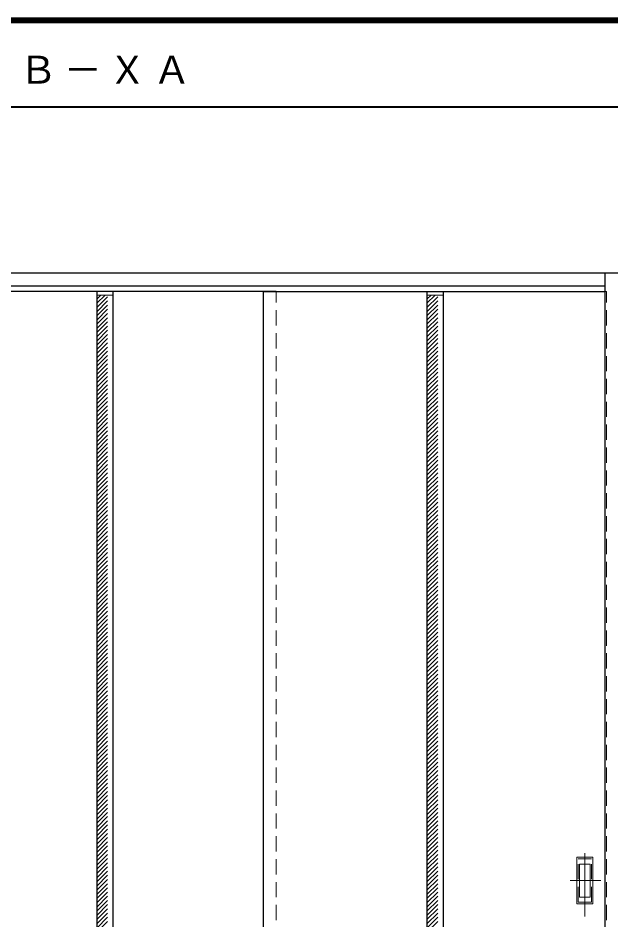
# Model space of a CAD drawing. Units: millimetres, scale not verified. Extents: x -6000 to 5700, y -4307 to 4260.
# Drawn here: x -2900 to -1499, y 2045 to 4175 of the extents above; entities that cross this region are included whole.
import ezdxf

# ---------------------------------------------------------------- set-up
doc = ezdxf.new("R2010")
doc.units = ezdxf.units.MM
doc.header["$LTSCALE"] = 30
doc.linetypes.add('CHAIN1', pattern=[8, 5, -1, 1, -1])
doc.linetypes.add('DASHED1', pattern=[1.8, 1.2, -0.6])
for name, color, linetype, lineweight in [('0-2_扉', 3, 'Continuous', 25), ('0-4_枠', 3, 'Continuous', 25), ('0-6_引手', 7, 'Continuous', 18), ('0-A_文字', 7, 'Continuous', 18), ('0-C_ハッチ', 4, 'DASHED1', 9), ('F-1_枠', 6, 'Continuous', 40)]:
    doc.layers.add(name, color=color, linetype=linetype, lineweight=lineweight)
doc.styles.add('ＭＳ ゴシック', font='')
doc.styles.get('ＭＳ ゴシック').set_extended_font_data('MS Gothic')

msp = doc.modelspace()

# ---------------------------------------------------------------- linework, layer by layer
at = {"layer": '0-2_扉'}
for p, q in [((-2290, 3529), (-3100, 3529)), ((-2714, 3529), (-2714, 1181)), ((-2676, 3529), (-2676, 1181)), ((-2320, 3529), (-1513, 3529)), ((-2320, 1181), (-2320, 3529)), ((-1934, 3529), (-1934, 1181)), ((-1896, 3529), (-1896, 1181))]:
    msp.add_line(p, q, dxfattribs=at)
at = {"layer": '0-2_扉', "color": 7, "lineweight": 18}
for p, q in [((-2714, 3521), (-2676, 3521)), ((-1934, 3521), (-1896, 3521))]:
    msp.add_line(p, q, dxfattribs=at)
at = {"layer": '0-2_扉', "color": 4, "linetype": 'DASHED1', "lineweight": 9}
for p, q in [((-2290, 1181), (-2290, 3529)), ((-1513, 3529), (-1510, 3529)), ((-1510, 1181), (-1510, 3529))]:
    msp.add_line(p, q, dxfattribs=at)
at = {"layer": '0-4_枠'}
for p, q in [((-3907, 3573), (-1483, 3573)), ((-1513, 1173), (-1513, 3573)), ((-3877, 3543), (-1513, 3543))]:
    msp.add_line(p, q, dxfattribs=at)
at = {"layer": '0-6_引手', "linetype": 'CHAIN1'}
for p, q in [((-1561, 2053.27), (-1561, 2224.12)), ((-1522.93, 2138.5), (-1595.44, 2138.5))]:
    msp.add_line(p, q, dxfattribs=at)
at = {"layer": '0-6_引手'}
for p, q in [((-1542, 2193.5), (-1580, 2193.5)), ((-1580, 2083.5), (-1580, 2193.5)), ((-1548.5, 2177.5), (-1573.5, 2177.5)), ((-1573.5, 2099.5), (-1573.5, 2177.5)), ((-1548.5, 2099.5), (-1548.5, 2177.5)), ((-1542, 2083.5), (-1542, 2193.5)), ((-1548.5, 2099.5), (-1573.5, 2099.5)), ((-1542, 2083.5), (-1580, 2083.5))]:
    msp.add_line(p, q, dxfattribs=at)
at = {"layer": '0-6_引手', "linetype": 'DASHED1'}
for p, q in [((-1577, 2087.5), (-1577, 2189.5)), ((-1545, 2087.5), (-1577, 2087.5))]:
    msp.add_line(p, q, dxfattribs=at)
msp.add_lwpolyline([(-1545, 2087.5), (-1545, 2189.5), (-1577, 2189.5)], dxfattribs=at)
at = {"layer": '0-C_ハッチ'}
for p, q in [((-2714, 3511.3), (-2704.3, 3521)), ((-2714, 3491.5), (-2684.5, 3521)), ((-2714, 3501.4), (-2694.4, 3521)), ((-2714, 3481.6), (-2676, 3519.6)), ((-1934, 3511.3), (-1924.3, 3521)), ((-1934, 3491.5), (-1904.5, 3521)), ((-1934, 3501.4), (-1914.4, 3521)), ((-1934, 3481.6), (-1896, 3519.6)), ((-2714, 3471.7), (-2676, 3509.7)), ((-2714, 3461.8), (-2676, 3499.8)), ((-1934, 3471.7), (-1896, 3509.7)), ((-1934, 3461.8), (-1896, 3499.8)), ((-2714, 3451.9), (-2676, 3489.9)), ((-2714, 3442), (-2676, 3480)), ((-1934, 3451.9), (-1896, 3489.9)), ((-1934, 3442), (-1896, 3480)), ((-2714, 3432.1), (-2676, 3470.1)), ((-2714, 3422.2), (-2676, 3460.2)), ((-2714, 3412.3), (-2676, 3450.3)), ((-1934, 3432.1), (-1896, 3470.1)), ((-1934, 3422.2), (-1896, 3460.2)), ((-1934, 3412.3), (-1896, 3450.3)), ((-2714, 3402.41), (-2676, 3440.41)), ((-2714, 3392.51), (-2676, 3430.51)), ((-1934, 3402.41), (-1896, 3440.41)), ((-1934, 3392.51), (-1896, 3430.51)), ((-2714, 3382.61), (-2676, 3420.61)), ((-2714, 3372.71), (-2676, 3410.71)), ((-1934, 3382.61), (-1896, 3420.61)), ((-1934, 3372.71), (-1896, 3410.71)), ((-2714, 3362.81), (-2676, 3400.81)), ((-2714, 3352.91), (-2676, 3390.91)), ((-1934, 3362.81), (-1896, 3400.81)), ((-1934, 3352.91), (-1896, 3390.91)), ((-2714, 3343.01), (-2676, 3381.01)), ((-2714, 3333.11), (-2676, 3371.11)), ((-1934, 3343.01), (-1896, 3381.01)), ((-1934, 3333.11), (-1896, 3371.11)), ((-2714, 3323.21), (-2676, 3361.21)), ((-2714, 3313.31), (-2676, 3351.31)), ((-1934, 3323.21), (-1896, 3361.21)), ((-1934, 3313.31), (-1896, 3351.31)), ((-2714, 3303.41), (-2676, 3341.41)), ((-2714, 3293.51), (-2676, 3331.51)), ((-1934, 3303.41), (-1896, 3341.41)), ((-1934, 3293.51), (-1896, 3331.51)), ((-2714, 3283.61), (-2676, 3321.61)), ((-2714, 3273.71), (-2676, 3311.71)), ((-2714, 3263.81), (-2676, 3301.81)), ((-1934, 3283.61), (-1896, 3321.61)), ((-1934, 3273.71), (-1896, 3311.71)), ((-1934, 3263.81), (-1896, 3301.81)), ((-2714, 3253.91), (-2676, 3291.91)), ((-2714, 3244.01), (-2676, 3282.01)), ((-1934, 3253.91), (-1896, 3291.91)), ((-1934, 3244.01), (-1896, 3282.01)), ((-2714, 3234.11), (-2676, 3272.11)), ((-2714, 3224.21), (-2676, 3262.21)), ((-1934, 3234.11), (-1896, 3272.11)), ((-1934, 3224.21), (-1896, 3262.21)), ((-2714, 3214.31), (-2676, 3252.31)), ((-2714, 3204.42), (-2676, 3242.42)), ((-1934, 3214.31), (-1896, 3252.31)), ((-1934, 3204.42), (-1896, 3242.42)), ((-2714, 3194.52), (-2676, 3232.52)), ((-2714, 3184.62), (-2676, 3222.62)), ((-1934, 3194.52), (-1896, 3232.52)), ((-1934, 3184.62), (-1896, 3222.62)), ((-2714, 3174.72), (-2676, 3212.72)), ((-2714, 3164.82), (-2676, 3202.82)), ((-1934, 3174.72), (-1896, 3212.72)), ((-1934, 3164.82), (-1896, 3202.82)), ((-2714, 3154.92), (-2676, 3192.92)), ((-2714, 3145.02), (-2676, 3183.02)), ((-1934, 3154.92), (-1896, 3192.92)), ((-1934, 3145.02), (-1896, 3183.02)), ((-2714, 3135.12), (-2676, 3173.12)), ((-2714, 3125.22), (-2676, 3163.22)), ((-2714, 3115.32), (-2676, 3153.32)), ((-1934, 3135.12), (-1896, 3173.12)), ((-1934, 3125.22), (-1896, 3163.22)), ((-1934, 3115.32), (-1896, 3153.32)), ((-2714, 3105.42), (-2676, 3143.42)), ((-2714, 3095.52), (-2676, 3133.52)), ((-1934, 3105.42), (-1896, 3143.42)), ((-1934, 3095.52), (-1896, 3133.52)), ((-2714, 3085.62), (-2676, 3123.62)), ((-2714, 3075.72), (-2676, 3113.72)), ((-1934, 3085.62), (-1896, 3123.62)), ((-1934, 3075.72), (-1896, 3113.72)), ((-2714, 3065.82), (-2676, 3103.82)), ((-2714, 3055.92), (-2676, 3093.92)), ((-1934, 3065.82), (-1896, 3103.82)), ((-1934, 3055.92), (-1896, 3093.92)), ((-2714, 3046.02), (-2676, 3084.02)), ((-2714, 3036.12), (-2676, 3074.12)), ((-1934, 3046.02), (-1896, 3084.02)), ((-1934, 3036.12), (-1896, 3074.12)), ((-2714, 3026.22), (-2676, 3064.22)), ((-2714, 3016.32), (-2676, 3054.32)), ((-1934, 3026.22), (-1896, 3064.22)), ((-1934, 3016.32), (-1896, 3054.32)), ((-2714, 3006.43), (-2676, 3044.43)), ((-2714, 2996.53), (-2676, 3034.53)), ((-2714, 2986.63), (-2676, 3024.63)), ((-1934, 3006.43), (-1896, 3044.43)), ((-1934, 2996.53), (-1896, 3034.53)), ((-1934, 2986.63), (-1896, 3024.63)), ((-2714, 2976.73), (-2676, 3014.73)), ((-2714, 2966.83), (-2676, 3004.83)), ((-1934, 2976.73), (-1896, 3014.73)), ((-1934, 2966.83), (-1896, 3004.83)), ((-2714, 2956.93), (-2676, 2994.93)), ((-2714, 2947.03), (-2676, 2985.03)), ((-1934, 2956.93), (-1896, 2994.93)), ((-1934, 2947.03), (-1896, 2985.03)), ((-2714, 2937.13), (-2676, 2975.13)), ((-2714, 2927.23), (-2676, 2965.23)), ((-1934, 2937.13), (-1896, 2975.13)), ((-1934, 2927.23), (-1896, 2965.23)), ((-2714, 2917.33), (-2676, 2955.33)), ((-2714, 2907.43), (-2676, 2945.43)), ((-1934, 2917.33), (-1896, 2955.33)), ((-1934, 2907.43), (-1896, 2945.43)), ((-2714, 2897.53), (-2676, 2935.53)), ((-2714, 2887.63), (-2676, 2925.63)), ((-1934, 2897.53), (-1896, 2935.53)), ((-1934, 2887.63), (-1896, 2925.63)), ((-2714, 2877.73), (-2676, 2915.73)), ((-2714, 2867.83), (-2676, 2905.83)), ((-1934, 2877.73), (-1896, 2915.73)), ((-1934, 2867.83), (-1896, 2905.83)), ((-2714, 2857.93), (-2676, 2895.93)), ((-2714, 2848.03), (-2676, 2886.03)), ((-2714, 2838.13), (-2676, 2876.13)), ((-1934, 2857.93), (-1896, 2895.93)), ((-1934, 2848.03), (-1896, 2886.03)), ((-1934, 2838.13), (-1896, 2876.13)), ((-2714, 2828.23), (-2676, 2866.23)), ((-2714, 2818.33), (-2676, 2856.33)), ((-1934, 2828.23), (-1896, 2866.23)), ((-1934, 2818.33), (-1896, 2856.33)), ((-2714, 2808.44), (-2676, 2846.44)), ((-2714, 2798.54), (-2676, 2836.54)), ((-1934, 2808.44), (-1896, 2846.44)), ((-1934, 2798.54), (-1896, 2836.54)), ((-2714, 2788.64), (-2676, 2826.64)), ((-2714, 2778.74), (-2676, 2816.74)), ((-1934, 2788.64), (-1896, 2826.64)), ((-1934, 2778.74), (-1896, 2816.74)), ((-2714, 2768.84), (-2676, 2806.84)), ((-2714, 2758.94), (-2676, 2796.94)), ((-1934, 2768.84), (-1896, 2806.84)), ((-1934, 2758.94), (-1896, 2796.94)), ((-2714, 2749.04), (-2676, 2787.04)), ((-2714, 2739.14), (-2676, 2777.14)), ((-1934, 2749.04), (-1896, 2787.04)), ((-1934, 2739.14), (-1896, 2777.14)), ((-2714, 2729.24), (-2676, 2767.24)), ((-2714, 2719.34), (-2676, 2757.34)), ((-2714, 2709.44), (-2676, 2747.44)), ((-1934, 2729.24), (-1896, 2767.24)), ((-1934, 2719.34), (-1896, 2757.34)), ((-1934, 2709.44), (-1896, 2747.44)), ((-2714, 2699.54), (-2676, 2737.54)), ((-2714, 2689.64), (-2676, 2727.64)), ((-1934, 2699.54), (-1896, 2737.54)), ((-1934, 2689.64), (-1896, 2727.64)), ((-2714, 2679.74), (-2676, 2717.74)), ((-2714, 2669.84), (-2676, 2707.84)), ((-1934, 2679.74), (-1896, 2717.74)), ((-1934, 2669.84), (-1896, 2707.84)), ((-2714, 2659.94), (-2676, 2697.94)), ((-2714, 2650.04), (-2676, 2688.04)), ((-1934, 2659.94), (-1896, 2697.94)), ((-1934, 2650.04), (-1896, 2688.04)), ((-2714, 2640.14), (-2676, 2678.14)), ((-2714, 2630.24), (-2676, 2668.24)), ((-1934, 2640.14), (-1896, 2678.14)), ((-1934, 2630.24), (-1896, 2668.24)), ((-2714, 2620.34), (-2676, 2658.34)), ((-2714, 2610.45), (-2676, 2648.45)), ((-1934, 2620.34), (-1896, 2658.34)), ((-1934, 2610.45), (-1896, 2648.45)), ((-2714, 2600.55), (-2676, 2638.55)), ((-2714, 2590.65), (-2676, 2628.65)), ((-1934, 2600.55), (-1896, 2638.55)), ((-1934, 2590.65), (-1896, 2628.65)), ((-2714, 2580.75), (-2676, 2618.75)), ((-2714, 2570.85), (-2676, 2608.85)), ((-2714, 2560.95), (-2676, 2598.95)), ((-1934, 2580.75), (-1896, 2618.75)), ((-1934, 2570.85), (-1896, 2608.85)), ((-1934, 2560.95), (-1896, 2598.95)), ((-2714, 2551.05), (-2676, 2589.05)), ((-2714, 2541.15), (-2676, 2579.15)), ((-1934, 2551.05), (-1896, 2589.05)), ((-1934, 2541.15), (-1896, 2579.15)), ((-2714, 2531.25), (-2676, 2569.25)), ((-2714, 2521.35), (-2676, 2559.35)), ((-1934, 2531.25), (-1896, 2569.25)), ((-1934, 2521.35), (-1896, 2559.35)), ((-2714, 2511.45), (-2676, 2549.45)), ((-2714, 2501.55), (-2676, 2539.55)), ((-1934, 2511.45), (-1896, 2549.45)), ((-1934, 2501.55), (-1896, 2539.55)), ((-2714, 2491.65), (-2676, 2529.65)), ((-2714, 2481.75), (-2676, 2519.75)), ((-1934, 2491.65), (-1896, 2529.65)), ((-1934, 2481.75), (-1896, 2519.75)), ((-2714, 2471.85), (-2676, 2509.85)), ((-2714, 2461.95), (-2676, 2499.95)), ((-1934, 2471.85), (-1896, 2509.85)), ((-1934, 2461.95), (-1896, 2499.95)), ((-2714, 2452.05), (-2676, 2490.05)), ((-2714, 2442.15), (-2676, 2480.15)), ((-1934, 2452.05), (-1896, 2490.05)), ((-1934, 2442.15), (-1896, 2480.15)), ((-2714, 2432.25), (-2676, 2470.25)), ((-2714, 2422.36), (-2676, 2460.36)), ((-2714, 2412.46), (-2676, 2450.46)), ((-1934, 2432.25), (-1896, 2470.25)), ((-1934, 2422.36), (-1896, 2460.36)), ((-1934, 2412.46), (-1896, 2450.46)), ((-2714, 2402.56), (-2676, 2440.56)), ((-2714, 2392.66), (-2676, 2430.66)), ((-1934, 2402.56), (-1896, 2440.56)), ((-1934, 2392.66), (-1896, 2430.66)), ((-2714, 2382.76), (-2676, 2420.76)), ((-2714, 2372.86), (-2676, 2410.86)), ((-1934, 2382.76), (-1896, 2420.76)), ((-1934, 2372.86), (-1896, 2410.86)), ((-2714, 2362.96), (-2676, 2400.96)), ((-2714, 2353.06), (-2676, 2391.06)), ((-1934, 2362.96), (-1896, 2400.96)), ((-1934, 2353.06), (-1896, 2391.06)), ((-2714, 2343.16), (-2676, 2381.16)), ((-2714, 2333.26), (-2676, 2371.26)), ((-1934, 2343.16), (-1896, 2381.16)), ((-1934, 2333.26), (-1896, 2371.26)), ((-2714, 2323.36), (-2676, 2361.36)), ((-2714, 2313.46), (-2676, 2351.46)), ((-1934, 2323.36), (-1896, 2361.36)), ((-1934, 2313.46), (-1896, 2351.46)), ((-2714, 2303.56), (-2676, 2341.56)), ((-2714, 2293.66), (-2676, 2331.66)), ((-2714, 2283.76), (-2676, 2321.76)), ((-1934, 2303.56), (-1896, 2341.56)), ((-1934, 2293.66), (-1896, 2331.66)), ((-1934, 2283.76), (-1896, 2321.76)), ((-2714, 2273.86), (-2676, 2311.86)), ((-2714, 2263.96), (-2676, 2301.96)), ((-1934, 2273.86), (-1896, 2311.86)), ((-1934, 2263.96), (-1896, 2301.96)), ((-2714, 2254.06), (-2676, 2292.06)), ((-2714, 2244.16), (-2676, 2282.16)), ((-1934, 2254.06), (-1896, 2292.06)), ((-1934, 2244.16), (-1896, 2282.16)), ((-2714, 2234.26), (-2676, 2272.26)), ((-2714, 2224.37), (-2676, 2262.37)), ((-1934, 2234.26), (-1896, 2272.26)), ((-1934, 2224.37), (-1896, 2262.37)), ((-2714, 2214.47), (-2676, 2252.47)), ((-2714, 2204.57), (-2676, 2242.57)), ((-1934, 2214.47), (-1896, 2252.47)), ((-1934, 2204.57), (-1896, 2242.57)), ((-2714, 2194.67), (-2676, 2232.67)), ((-2714, 2184.77), (-2676, 2222.77)), ((-1934, 2194.67), (-1896, 2232.67)), ((-1934, 2184.77), (-1896, 2222.77)), ((-2714, 2174.87), (-2676, 2212.87)), ((-2714, 2164.97), (-2676, 2202.97)), ((-1934, 2174.87), (-1896, 2212.87)), ((-1934, 2164.97), (-1896, 2202.97)), ((-2714, 2155.07), (-2676, 2193.07)), ((-2714, 2145.17), (-2676, 2183.17)), ((-2714, 2135.27), (-2676, 2173.27)), ((-1934, 2155.07), (-1896, 2193.07)), ((-1934, 2145.17), (-1896, 2183.17)), ((-1934, 2135.27), (-1896, 2173.27)), ((-2714, 2125.37), (-2676, 2163.37)), ((-2714, 2115.47), (-2676, 2153.47)), ((-1934, 2125.37), (-1896, 2163.37)), ((-1934, 2115.47), (-1896, 2153.47)), ((-2714, 2105.57), (-2676, 2143.57)), ((-2714, 2095.67), (-2676, 2133.67)), ((-1934, 2105.57), (-1896, 2143.57)), ((-1934, 2095.67), (-1896, 2133.67)), ((-2714, 2085.77), (-2676, 2123.77)), ((-2714, 2075.87), (-2676, 2113.87)), ((-1934, 2085.77), (-1896, 2123.77)), ((-1934, 2075.87), (-1896, 2113.87)), ((-2714, 2065.97), (-2676, 2103.97)), ((-2714, 2056.07), (-2676, 2094.07)), ((-1934, 2065.97), (-1896, 2103.97)), ((-1934, 2056.07), (-1896, 2094.07)), ((-2714, 2046.17), (-2676, 2084.17)), ((-2714, 2036.27), (-2676, 2074.27)), ((-1934, 2046.17), (-1896, 2084.17)), ((-1934, 2036.27), (-1896, 2074.27)), ((-2714, 2026.38), (-2676, 2064.38)), ((-2714, 2016.48), (-2676, 2054.48)), ((-1934, 2026.38), (-1896, 2064.38)), ((-1934, 2016.48), (-1896, 2054.48))]:
    msp.add_line(p, q, dxfattribs=at)
at = {"layer": 'F-1_枠'}
for p, q in [((-6000, 4175), (5700, 4175)), ((-6000, 4170), (5700, 4170)), ((-6000, 4165), (5700, 4165)), ((-6000, 3965), (5700, 3965))]:
    msp.add_line(p, q, dxfattribs=at)

# ---------------------------------------------------------------- texts
at = {"layer": '0-A_文字', "insert": (-2897.5, 4020), "char_height": 65.98, "attachment_point": 7, "style": 'ＭＳ ゴシック'}
msp.add_mtext('\\T1.17;Ｂ－ＸＡ', dxfattribs=at)

doc.saveas('drawing.dxf')
